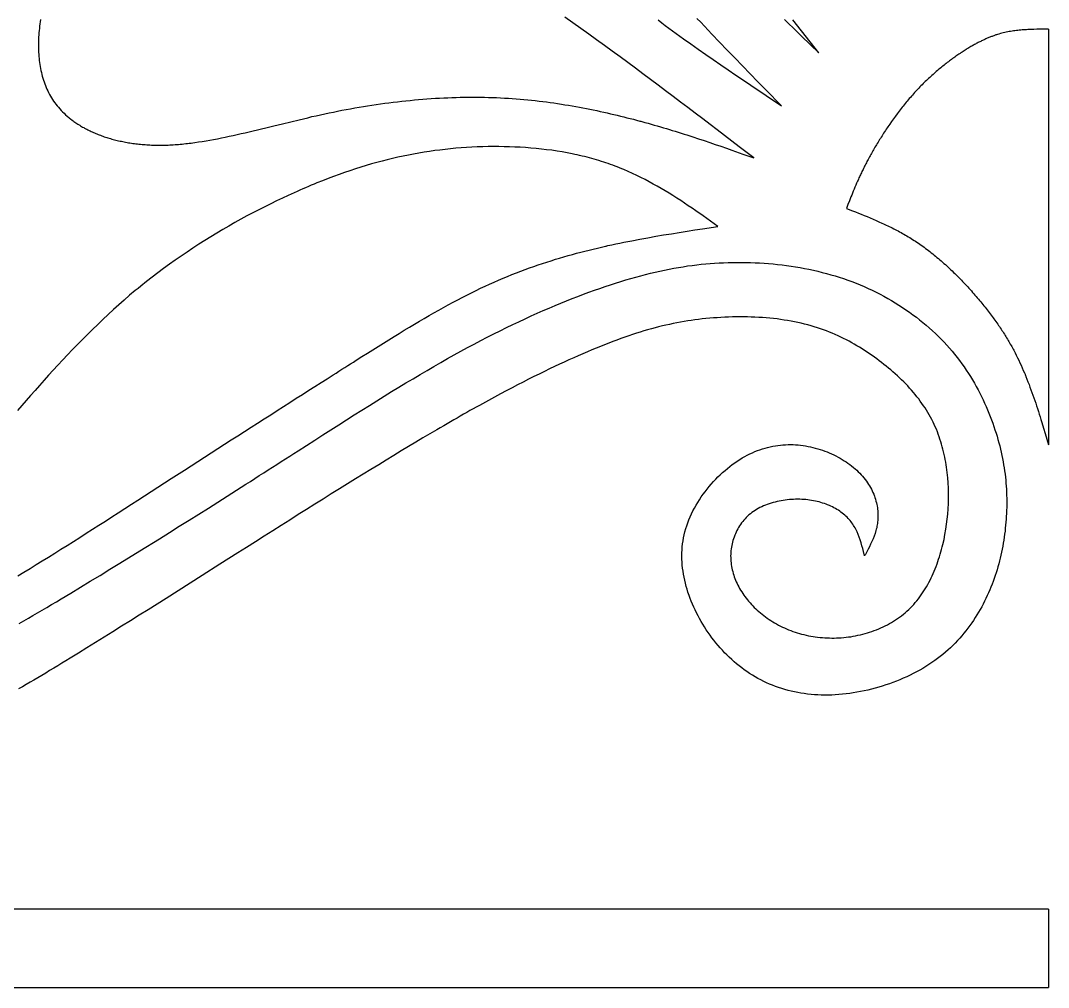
# Model space of a CAD drawing. Extents: x 0 to 279, y 0 to 212.
# Drawn here: x 122.01 to 134.8, y 107.88 to 119.91 of the extents above; entities that cross this region are included whole.
import ezdxf

# ---------------------------------------------------------------- set-up
doc = ezdxf.new("R2010")
doc.units = 0
doc.layers.add('LAYER_1', color=18, linetype='CONTINUOUS')

msp = doc.modelspace()

# ---------------------------------------------------------------- linework, layer by layer
at = {"layer": 'LAYER_1'}
for points in [[(122.263, 119.919), (122.259, 119.892), (122.255, 119.864), (122.251, 119.836), (122.248, 119.809), (122.245, 119.781), (122.242, 119.754), (122.24, 119.727), (122.238, 119.699), (122.237, 119.672), (122.236, 119.645), (122.236, 119.618), (122.236, 119.592), (122.236, 119.565), (122.237, 119.539), (122.238, 119.512), (122.239, 119.486), (122.241, 119.46), (122.244, 119.435), (122.246, 119.409), (122.249, 119.384), (122.253, 119.359), (122.257, 119.334), (122.262, 119.31), (122.266, 119.285), (122.272, 119.261), (122.278, 119.237), (122.284, 119.213), (122.291, 119.19), (122.298, 119.166), (122.306, 119.143), (122.314, 119.12), (122.323, 119.098), (122.332, 119.075), (122.342, 119.053), (122.352, 119.031), (122.363, 119.01), (122.374, 118.988), (122.386, 118.967), (122.399, 118.946), (122.412, 118.926), (122.425, 118.905), (122.439, 118.885), (122.454, 118.866), (122.47, 118.846), (122.485, 118.827), (122.502, 118.808), (122.519, 118.789), (122.537, 118.771), (122.555, 118.753), (122.574, 118.735), (122.594, 118.718), (122.614, 118.701), (122.624, 118.692), (122.635, 118.684), (122.656, 118.667), (122.667, 118.659), (122.678, 118.651), (122.69, 118.643), (122.701, 118.635), (122.713, 118.627), (122.724, 118.619), (122.736, 118.612), (122.749, 118.604), (122.761, 118.597), (122.773, 118.589), (122.786, 118.582), (122.799, 118.575), (122.811, 118.568), (122.825, 118.561), (122.838, 118.554), (122.851, 118.547), (122.865, 118.54), (122.878, 118.534), (122.892, 118.527), (122.906, 118.521), (122.92, 118.514), (122.935, 118.508), (122.949, 118.502), (122.964, 118.496), (122.978, 118.49), (122.993, 118.485), (123.008, 118.479), (123.023, 118.473), (123.039, 118.468), (123.054, 118.462), (123.07, 118.457), (123.086, 118.452), (123.101, 118.447), (123.117, 118.442), (123.134, 118.438), (123.15, 118.433), (123.167, 118.428), (123.183, 118.424), (123.2, 118.42), (123.217, 118.416), (123.234, 118.412), (123.251, 118.408), (123.268, 118.404), (123.286, 118.401), (123.303, 118.397), (123.321, 118.394), (123.339, 118.39), (123.357, 118.387), (123.375, 118.384), (123.393, 118.382), (123.412, 118.379), (123.43, 118.377), (123.449, 118.374), (123.468, 118.372), (123.487, 118.37), (123.506, 118.368), (123.525, 118.366), (123.544, 118.364), (123.564, 118.363), (123.583, 118.362), (123.603, 118.36), (123.623, 118.359), (123.643, 118.358), (123.663, 118.358), (123.683, 118.357), (123.704, 118.357), (123.724, 118.356), (123.745, 118.356), (123.765, 118.356), (123.786, 118.357), (123.807, 118.357), (123.828, 118.358), (123.849, 118.358), (123.871, 118.359), (123.892, 118.36), (123.914, 118.361), (123.936, 118.363), (123.957, 118.364), (123.979, 118.366), (124.001, 118.368), (124.023, 118.37), (124.046, 118.372), (124.068, 118.375), (124.091, 118.377), (124.113, 118.38), (124.136, 118.383), (124.159, 118.386), (124.182, 118.389), (124.228, 118.396), (124.274, 118.403), (124.321, 118.411), (124.368, 118.419), (124.416, 118.428), (124.464, 118.437), (124.512, 118.447), (124.561, 118.457), (124.61, 118.467), (124.66, 118.478), (124.709, 118.489), (124.759, 118.5), (124.809, 118.511), (124.86, 118.523), (124.91, 118.535), (124.961, 118.547), (125.013, 118.56), (125.064, 118.572), (125.115, 118.585), (125.167, 118.597), (125.271, 118.623), (125.376, 118.648), (125.481, 118.673), (125.587, 118.698), (125.64, 118.711), (125.693, 118.723), (125.746, 118.734), (125.799, 118.746), (125.853, 118.757), (125.906, 118.768), (125.959, 118.779), (126.012, 118.79), (126.066, 118.8), (126.119, 118.81), (126.172, 118.819), (126.226, 118.829), (126.279, 118.837), (126.332, 118.846), (126.385, 118.854), (126.438, 118.862), (126.492, 118.87), (126.545, 118.877), (126.598, 118.884), (126.651, 118.891), (126.703, 118.897), (126.756, 118.903), (126.809, 118.909), (126.862, 118.914), (126.914, 118.919), (126.967, 118.924), (127.019, 118.928), (127.071, 118.932), (127.123, 118.936), (127.175, 118.939), (127.227, 118.942), (127.279, 118.945), (127.331, 118.947), (127.382, 118.949), (127.433, 118.95), (127.485, 118.952), (127.536, 118.953), (127.586, 118.953), (127.637, 118.954), (127.687, 118.953), (127.738, 118.953), (127.788, 118.952), (127.838, 118.951), (127.887, 118.95), (127.937, 118.948), (127.986, 118.946), (128.035, 118.943), (128.084, 118.94), (128.132, 118.937), (128.181, 118.933), (128.229, 118.929), (128.277, 118.925), (128.324, 118.921), (128.372, 118.916), (128.419, 118.911), (128.466, 118.905), (128.513, 118.9), (128.559, 118.894), (128.605, 118.888), (128.651, 118.881), (128.697, 118.874), (128.743, 118.867), (128.788, 118.86), (128.833, 118.853), (128.878, 118.845), (128.922, 118.837), (128.967, 118.829), (129.011, 118.821), (129.054, 118.812), (129.098, 118.804), (129.141, 118.795), (129.184, 118.786), (129.227, 118.777), (129.27, 118.767), (129.312, 118.758), (129.354, 118.748), (129.396, 118.739), (129.437, 118.729), (129.478, 118.719), (129.519, 118.709), (129.56, 118.698), (129.6, 118.688), (129.64, 118.678), (129.68, 118.667), (129.72, 118.656), (129.725, 118.655), (129.727, 118.654), (129.728, 118.654), (129.729, 118.654), (129.729, 118.654), (129.734, 118.653), (129.744, 118.65), (129.783, 118.639), (129.822, 118.628), (129.861, 118.618), (129.899, 118.607), (129.937, 118.596), (129.975, 118.585), (130.013, 118.573), (130.05, 118.562), (130.087, 118.551), (130.124, 118.54), (130.161, 118.529), (130.198, 118.517), (130.234, 118.506), (130.27, 118.494), (130.306, 118.483), (130.378, 118.46), (130.449, 118.436), (130.52, 118.413), (130.59, 118.389), (130.659, 118.366), (130.728, 118.342), (130.797, 118.318), (130.865, 118.294), (131.002, 118.246), (131.138, 118.198), (130.957, 118.337), (130.775, 118.476), (130.684, 118.545), (130.593, 118.614), (130.502, 118.684), (130.41, 118.754), (130.318, 118.823), (130.226, 118.893), (130.134, 118.963), (130.041, 119.033), (129.947, 119.102), (129.854, 119.173), (129.759, 119.243), (129.665, 119.313), (129.569, 119.383), (129.474, 119.454), (129.377, 119.524), (129.28, 119.595), (129.182, 119.666), (129.084, 119.736), (128.985, 119.807), (128.885, 119.877), (128.786, 119.947)], [(129.948, 119.914), (129.992, 119.88), (130.037, 119.847), (130.082, 119.814), (130.172, 119.747), (130.263, 119.681), (130.355, 119.616), (130.447, 119.551), (130.54, 119.486), (130.633, 119.421), (130.726, 119.357), (130.82, 119.292), (130.914, 119.228), (131.008, 119.165), (131.103, 119.101), (131.292, 118.974), (131.482, 118.847), (131.288, 119.045), (131.19, 119.144), (131.094, 119.243), (130.997, 119.342), (130.901, 119.441), (130.806, 119.54), (130.711, 119.639), (130.617, 119.737), (130.57, 119.787), (130.523, 119.836), (130.477, 119.885), (130.431, 119.934)], [(131.52, 119.918), (131.573, 119.867), (131.626, 119.815), (131.733, 119.712), (131.841, 119.608), (131.948, 119.504), (131.731, 119.778), (131.622, 119.915)], [(134.805, 119.799), (134.732, 119.798), (134.696, 119.798), (134.659, 119.798), (134.623, 119.797), (134.587, 119.796), (134.569, 119.795), (134.55, 119.794), (134.532, 119.793), (134.514, 119.792), (134.496, 119.791), (134.478, 119.79), (134.46, 119.788), (134.442, 119.786), (134.424, 119.785), (134.406, 119.783), (134.388, 119.78), (134.37, 119.778), (134.352, 119.775), (134.334, 119.772), (134.316, 119.769), (134.298, 119.765), (134.28, 119.762), (134.262, 119.758), (134.243, 119.753), (134.225, 119.749), (134.207, 119.744), (134.188, 119.739), (134.17, 119.733), (134.16, 119.73), (134.151, 119.727), (134.142, 119.724), (134.132, 119.721), (134.123, 119.717), (134.113, 119.714), (134.103, 119.71), (134.094, 119.707), (134.084, 119.703), (134.074, 119.699), (134.064, 119.695), (134.054, 119.691), (134.044, 119.687), (134.034, 119.682), (134.024, 119.678), (134.014, 119.673), (134.004, 119.668), (133.993, 119.664), (133.983, 119.659), (133.972, 119.654), (133.962, 119.648), (133.951, 119.643), (133.94, 119.638), (133.929, 119.632), (133.918, 119.626), (133.907, 119.62), (133.896, 119.614), (133.885, 119.608), (133.874, 119.602), (133.862, 119.595), (133.851, 119.589), (133.839, 119.582), (133.827, 119.575), (133.815, 119.568), (133.803, 119.56), (133.791, 119.553), (133.779, 119.545), (133.767, 119.538), (133.754, 119.53), (133.742, 119.522), (133.729, 119.514), (133.716, 119.505), (133.704, 119.497), (133.691, 119.488), (133.678, 119.48), (133.665, 119.471), (133.652, 119.462), (133.639, 119.452), (133.626, 119.443), (133.612, 119.433), (133.599, 119.424), (133.586, 119.414), (133.572, 119.404), (133.559, 119.394), (133.545, 119.384), (133.532, 119.373), (133.518, 119.363), (133.505, 119.352), (133.491, 119.341), (133.478, 119.33), (133.464, 119.319), (133.45, 119.308), (133.437, 119.296), (133.423, 119.285), (133.409, 119.273), (133.395, 119.261), (133.382, 119.249), (133.368, 119.237), (133.354, 119.225), (133.341, 119.212), (133.327, 119.2), (133.313, 119.187), (133.3, 119.174), (133.286, 119.161), (133.272, 119.148), (133.259, 119.135), (133.245, 119.122), (133.232, 119.108), (133.218, 119.094), (133.205, 119.081), (133.191, 119.067), (133.178, 119.053), (133.164, 119.038), (133.151, 119.024), (133.138, 119.01), (133.125, 118.995), (133.112, 118.98), (133.099, 118.965), (133.086, 118.95), (133.073, 118.935), (133.06, 118.92), (133.047, 118.905), (133.034, 118.89), (133.022, 118.874), (133.009, 118.859), (132.997, 118.843), (132.984, 118.827), (132.972, 118.811), (132.948, 118.78), (132.923, 118.748), (132.9, 118.716), (132.876, 118.683), (132.853, 118.651), (132.83, 118.619), (132.808, 118.586), (132.797, 118.57), (132.786, 118.554), (132.776, 118.538), (132.765, 118.521), (132.754, 118.505), (132.744, 118.489), (132.734, 118.473), (132.723, 118.457), (132.713, 118.441), (132.703, 118.425), (132.694, 118.409), (132.684, 118.393), (132.674, 118.378), (132.665, 118.362), (132.655, 118.346), (132.646, 118.331), (132.637, 118.315), (132.628, 118.3), (132.619, 118.285), (132.611, 118.269), (132.602, 118.254), (132.594, 118.239), (132.585, 118.224), (132.577, 118.21), (132.569, 118.195), (132.562, 118.18), (132.554, 118.166), (132.546, 118.152), (132.539, 118.137), (132.532, 118.123), (132.524, 118.109), (132.517, 118.095), (132.51, 118.082), (132.503, 118.068), (132.497, 118.054), (132.49, 118.041), (132.484, 118.027), (132.477, 118.014), (132.471, 118), (132.465, 117.987), (132.458, 117.974), (132.452, 117.961), (132.447, 117.948), (132.441, 117.935), (132.435, 117.922), (132.429, 117.909), (132.418, 117.884), (132.407, 117.859), (132.397, 117.834), (132.386, 117.809), (132.376, 117.784), (132.366, 117.76), (132.356, 117.736), (132.347, 117.712), (132.337, 117.687), (132.328, 117.664), (132.31, 117.616), (132.291, 117.568), (132.365, 117.54), (132.402, 117.525), (132.439, 117.511), (132.476, 117.496), (132.512, 117.482), (132.549, 117.467), (132.586, 117.451), (132.623, 117.436), (132.659, 117.42), (132.696, 117.404), (132.733, 117.387), (132.751, 117.379), (132.769, 117.371), (132.787, 117.362), (132.806, 117.353), (132.824, 117.344), (132.842, 117.335), (132.86, 117.326), (132.879, 117.317), (132.897, 117.308), (132.915, 117.298), (132.933, 117.289), (132.951, 117.279), (132.97, 117.269), (132.988, 117.259), (133.006, 117.248), (133.024, 117.238), (133.042, 117.227), (133.06, 117.217), (133.078, 117.206), (133.096, 117.195), (133.114, 117.183), (133.132, 117.172), (133.15, 117.16), (133.168, 117.148), (133.186, 117.136), (133.204, 117.124), (133.222, 117.111), (133.24, 117.098), (133.258, 117.086), (133.276, 117.072), (133.294, 117.059), (133.311, 117.045), (133.329, 117.032), (133.347, 117.018), (133.365, 117.004), (133.382, 116.989), (133.4, 116.975), (133.417, 116.96), (133.435, 116.946), (133.452, 116.931), (133.47, 116.916), (133.487, 116.9), (133.504, 116.885), (133.522, 116.87), (133.539, 116.854), (133.556, 116.838), (133.573, 116.823), (133.59, 116.807), (133.606, 116.791), (133.623, 116.774), (133.64, 116.758), (133.656, 116.742), (133.673, 116.726), (133.689, 116.709), (133.705, 116.693), (133.721, 116.676), (133.737, 116.659), (133.753, 116.643), (133.769, 116.626), (133.784, 116.609), (133.8, 116.593), (133.815, 116.576), (133.831, 116.559), (133.846, 116.542), (133.861, 116.525), (133.876, 116.508), (133.89, 116.491), (133.905, 116.475), (133.919, 116.458), (133.934, 116.441), (133.948, 116.424), (133.962, 116.407), (133.975, 116.391), (133.989, 116.374), (134.002, 116.357), (134.016, 116.341), (134.029, 116.324), (134.042, 116.308), (134.055, 116.291), (134.067, 116.275), (134.08, 116.259), (134.092, 116.242), (134.104, 116.226), (134.116, 116.21), (134.127, 116.194), (134.139, 116.178), (134.15, 116.162), (134.162, 116.146), (134.173, 116.13), (134.183, 116.114), (134.194, 116.099), (134.205, 116.083), (134.215, 116.067), (134.226, 116.052), (134.236, 116.036), (134.246, 116.02), (134.256, 116.005), (134.265, 115.989), (134.275, 115.974), (134.284, 115.958), (134.294, 115.943), (134.303, 115.927), (134.312, 115.912), (134.321, 115.896), (134.33, 115.881), (134.339, 115.865), (134.347, 115.85), (134.356, 115.835), (134.364, 115.819), (134.372, 115.804), (134.381, 115.788), (134.389, 115.773), (134.405, 115.742), (134.42, 115.711), (134.435, 115.68), (134.45, 115.649), (134.464, 115.617), (134.478, 115.586), (134.492, 115.554), (134.506, 115.522), (134.513, 115.506), (134.516, 115.498), (134.516, 115.497), (134.516, 115.497), (134.517, 115.497), (134.517, 115.496), (134.518, 115.494), (134.524, 115.478), (134.537, 115.445), (134.55, 115.413), (134.563, 115.38), (134.575, 115.347), (134.587, 115.314), (134.599, 115.281), (134.611, 115.247), (134.623, 115.214), (134.634, 115.18), (134.646, 115.146), (134.657, 115.112), (134.668, 115.078), (134.679, 115.044), (134.69, 115.01), (134.701, 114.975), (134.711, 114.941), (134.722, 114.906), (134.743, 114.837), (134.763, 114.768), (134.805, 114.628)], [(134.805, 119.799), (134.805, 119.798), (134.805, 119.798), (134.805, 119.798), (134.805, 119.798), (134.805, 119.797), (134.805, 119.796), (134.805, 119.796), (134.805, 119.795), (134.805, 119.794), (134.805, 119.793), (134.805, 119.791), (134.805, 119.79), (134.805, 119.789), (134.805, 119.787), (134.805, 119.785), (134.805, 119.784), (134.805, 119.782), (134.805, 119.78), (134.805, 119.778), (134.805, 119.775), (134.805, 119.773), (134.805, 119.771), (134.805, 119.768), (134.805, 119.765), (134.805, 119.763), (134.805, 119.76), (134.805, 119.757), (134.805, 119.754), (134.805, 119.751), (134.805, 119.747), (134.805, 119.744), (134.805, 119.74), (134.805, 119.733), (134.805, 119.725), (134.805, 119.717), (134.805, 119.709), (134.805, 119.7), (134.805, 119.691), (134.805, 119.681), (134.805, 119.671), (134.805, 119.66), (134.805, 119.649), (134.805, 119.638), (134.805, 119.626), (134.805, 119.614), (134.805, 119.602), (134.805, 119.589), (134.805, 119.576), (134.805, 119.563), (134.805, 119.549), (134.805, 119.535), (134.805, 119.521), (134.805, 119.506), (134.805, 119.491), (134.805, 119.475), (134.805, 119.459), (134.805, 119.443), (134.805, 119.427), (134.805, 119.41), (134.805, 119.393), (134.805, 119.375), (134.805, 119.358), (134.805, 119.34), (134.805, 119.321), (134.805, 119.303), (134.805, 119.284), (134.805, 119.265), (134.805, 119.245), (134.805, 119.225), (134.805, 119.205), (134.805, 119.185), (134.805, 119.165), (134.805, 119.144), (134.805, 119.123), (134.805, 119.101), (134.805, 119.08), (134.805, 119.058), (134.805, 119.036), (134.805, 119.013), (134.805, 118.991), (134.805, 118.968), (134.805, 118.945), (134.805, 118.921), (134.805, 118.898), (134.805, 118.874), (134.805, 118.85), (134.805, 118.826), (134.805, 118.802), (134.805, 118.777), (134.805, 118.752), (134.805, 118.727), (134.805, 118.702), (134.805, 118.677), (134.805, 118.651), (134.805, 118.625), (134.805, 118.599), (134.805, 118.573), (134.805, 118.547), (134.805, 118.52), (134.805, 118.494), (134.805, 118.467), (134.805, 118.44), (134.805, 118.413), (134.805, 118.386), (134.805, 118.358), (134.805, 118.331), (134.805, 118.303), (134.805, 118.275), (134.805, 118.247), (134.805, 118.219), (134.805, 118.191), (134.805, 118.163), (134.805, 118.134), (134.805, 118.106), (134.805, 118.077), (134.805, 118.048), (134.805, 117.99), (134.805, 117.932), (134.805, 117.873), (134.805, 117.814), (134.805, 117.755), (134.805, 117.696), (134.805, 117.636), (134.805, 117.576), (134.805, 117.516), (134.805, 117.455), (134.805, 117.335), (134.805, 117.213), (134.805, 117.092), (134.805, 116.971), (134.805, 116.911), (134.805, 116.851), (134.805, 116.791), (134.805, 116.731), (134.805, 116.672), (134.805, 116.612), (134.805, 116.553), (134.805, 116.495), (134.805, 116.437), (134.805, 116.379), (134.805, 116.35), (134.805, 116.321), (134.805, 116.293), (134.805, 116.264), (134.805, 116.236), (134.805, 116.208), (134.805, 116.18), (134.805, 116.152), (134.805, 116.124), (134.805, 116.096), (134.805, 116.068), (134.805, 116.041), (134.805, 116.014), (134.805, 115.987), (134.805, 115.96), (134.805, 115.933), (134.805, 115.906), (134.805, 115.88), (134.805, 115.854), (134.805, 115.827), (134.805, 115.801), (134.805, 115.776), (134.805, 115.75), (134.805, 115.725), (134.805, 115.7), (134.805, 115.675), (134.805, 115.65), (134.805, 115.625), (134.805, 115.601), (134.805, 115.577), (134.805, 115.553), (134.805, 115.529), (134.805, 115.505), (134.805, 115.482), (134.805, 115.459), (134.805, 115.436), (134.805, 115.414), (134.805, 115.391), (134.805, 115.369), (134.805, 115.347), (134.805, 115.326), (134.805, 115.304), (134.805, 115.283), (134.805, 115.262), (134.805, 115.242), (134.805, 115.221), (134.805, 115.201), (134.805, 115.182), (134.805, 115.162), (134.805, 115.143), (134.805, 115.124), (134.805, 115.105), (134.805, 115.087), (134.805, 115.069), (134.805, 115.051), (134.805, 115.034), (134.805, 115.017), (134.805, 115), (134.805, 114.984), (134.805, 114.968), (134.805, 114.952), (134.805, 114.936), (134.805, 114.921), (134.805, 114.906), (134.805, 114.892), (134.805, 114.878), (134.805, 114.864), (134.805, 114.85), (134.805, 114.837), (134.805, 114.825), (134.805, 114.812), (134.805, 114.8), (134.805, 114.789), (134.805, 114.777), (134.805, 114.767), (134.805, 114.756), (134.805, 114.746), (134.805, 114.736), (134.805, 114.727), (134.805, 114.718), (134.805, 114.71), (134.805, 114.701), (134.805, 114.694), (134.805, 114.686), (134.805, 114.683), (134.805, 114.679), (134.805, 114.676), (134.805, 114.673), (134.805, 114.67), (134.805, 114.667), (134.805, 114.664), (134.805, 114.661), (134.805, 114.659), (134.805, 114.656), (134.805, 114.654), (134.805, 114.651), (134.805, 114.649), (134.805, 114.647), (134.805, 114.645), (134.805, 114.643), (134.805, 114.641), (134.805, 114.64), (134.805, 114.638), (134.805, 114.637), (134.805, 114.635), (134.805, 114.634), (134.805, 114.633), (134.805, 114.632), (134.805, 114.631), (134.805, 114.63), (134.805, 114.63), (134.805, 114.629), (134.805, 114.629), (134.805, 114.629), (134.805, 114.628), (134.805, 114.628)], [(121.98, 112.999), (122.055, 113.044), (122.131, 113.09), (122.207, 113.137), (122.283, 113.184), (122.36, 113.231), (122.438, 113.279), (122.515, 113.328), (122.593, 113.377), (122.672, 113.426), (122.75, 113.476), (122.83, 113.527), (122.909, 113.577), (122.989, 113.628), (123.069, 113.68), (123.149, 113.731), (123.23, 113.783), (123.311, 113.836), (123.392, 113.888), (123.474, 113.941), (123.556, 113.994), (123.638, 114.047), (123.72, 114.1), (123.886, 114.207), (124.052, 114.314), (124.219, 114.421), (124.385, 114.528), (124.552, 114.635), (124.634, 114.688), (124.717, 114.741), (124.8, 114.794), (124.882, 114.847), (124.963, 114.899), (125.045, 114.951), (125.126, 115.003), (125.206, 115.055), (125.286, 115.106), (125.365, 115.156), (125.444, 115.207), (125.522, 115.256), (125.6, 115.306), (125.677, 115.355), (125.753, 115.403), (125.828, 115.451), (125.902, 115.498), (125.939, 115.521), (125.975, 115.545), (126.012, 115.568), (126.048, 115.59), (126.084, 115.613), (126.119, 115.636), (126.155, 115.658), (126.19, 115.68), (126.26, 115.725), (126.329, 115.768), (126.397, 115.811), (126.464, 115.853), (126.53, 115.894), (126.596, 115.935), (126.661, 115.975), (126.725, 116.014), (126.789, 116.053), (126.852, 116.091), (126.914, 116.128), (126.976, 116.165), (127.037, 116.201), (127.098, 116.236), (127.158, 116.271), (127.218, 116.304), (127.277, 116.338), (127.336, 116.37), (127.395, 116.402), (127.453, 116.433), (127.51, 116.463), (127.568, 116.492), (127.625, 116.521), (127.681, 116.549), (127.738, 116.576), (127.794, 116.603), (127.851, 116.628), (127.906, 116.653), (127.962, 116.678), (128.018, 116.701), (128.073, 116.724), (128.128, 116.747), (128.183, 116.768), (128.238, 116.789), (128.293, 116.809), (128.347, 116.829), (128.401, 116.848), (128.455, 116.867), (128.509, 116.885), (128.562, 116.902), (128.616, 116.919), (128.669, 116.936), (128.722, 116.952), (128.775, 116.967), (128.828, 116.982), (128.88, 116.997), (128.932, 117.011), (128.984, 117.025), (129.036, 117.038), (129.088, 117.051), (129.139, 117.064), (129.191, 117.076), (129.242, 117.088), (129.293, 117.099), (129.296, 117.1), (129.297, 117.101), (129.298, 117.101), (129.299, 117.101), (129.302, 117.101), (129.308, 117.103), (129.321, 117.106), (129.371, 117.117), (129.422, 117.128), (129.472, 117.138), (129.522, 117.149), (129.572, 117.159), (129.622, 117.168), (129.721, 117.187), (129.82, 117.205), (129.918, 117.223), (130.016, 117.239), (130.113, 117.255), (130.21, 117.271), (130.307, 117.286), (130.403, 117.301), (130.5, 117.315), (130.692, 117.344), (130.601, 117.41), (130.508, 117.475), (130.416, 117.54), (130.369, 117.572), (130.322, 117.603), (130.275, 117.635), (130.228, 117.666), (130.18, 117.697), (130.132, 117.728), (130.084, 117.758), (130.035, 117.787), (129.986, 117.817), (129.937, 117.845), (129.887, 117.873), (129.836, 117.901), (129.785, 117.928), (129.734, 117.954), (129.682, 117.98), (129.629, 118.005), (129.576, 118.029), (129.522, 118.052), (129.495, 118.063), (129.467, 118.074), (129.439, 118.085), (129.412, 118.096), (129.384, 118.106), (129.355, 118.117), (129.327, 118.127), (129.298, 118.137), (129.27, 118.146), (129.241, 118.155), (129.211, 118.164), (129.182, 118.173), (129.153, 118.182), (129.123, 118.19), (129.093, 118.198), (129.063, 118.206), (129.032, 118.214), (129.002, 118.221), (128.971, 118.228), (128.94, 118.235), (128.909, 118.242), (128.878, 118.248), (128.816, 118.26), (128.752, 118.272), (128.689, 118.282), (128.625, 118.292), (128.56, 118.3), (128.495, 118.308), (128.429, 118.315), (128.364, 118.321), (128.298, 118.326), (128.231, 118.33), (128.165, 118.333), (128.098, 118.336), (128.032, 118.337), (127.965, 118.338), (127.898, 118.338), (127.831, 118.338), (127.764, 118.336), (127.697, 118.334), (127.63, 118.331), (127.563, 118.327), (127.497, 118.322), (127.43, 118.317), (127.364, 118.311), (127.298, 118.304), (127.232, 118.296), (127.167, 118.288), (127.101, 118.278), (127.036, 118.268), (126.97, 118.257), (126.905, 118.246), (126.84, 118.233), (126.774, 118.22), (126.709, 118.206), (126.643, 118.191), (126.577, 118.175), (126.512, 118.158), (126.446, 118.14), (126.38, 118.122), (126.313, 118.102), (126.247, 118.082), (126.18, 118.061), (126.112, 118.039), (126.045, 118.016), (125.977, 117.992), (125.909, 117.967), (125.84, 117.941), (125.771, 117.914), (125.701, 117.886), (125.666, 117.872), (125.631, 117.857), (125.596, 117.842), (125.561, 117.827), (125.525, 117.812), (125.489, 117.797), (125.454, 117.781), (125.418, 117.765), (125.345, 117.732), (125.273, 117.698), (125.2, 117.663), (125.126, 117.628), (125.053, 117.591), (124.979, 117.553), (124.904, 117.514), (124.83, 117.475), (124.755, 117.434), (124.681, 117.393), (124.606, 117.35), (124.531, 117.307), (124.457, 117.262), (124.382, 117.217), (124.308, 117.171), (124.233, 117.124), (124.159, 117.076), (124.085, 117.027), (124.012, 116.977), (123.939, 116.926), (123.866, 116.874), (123.794, 116.822), (123.722, 116.768), (123.65, 116.714), (123.58, 116.659), (123.51, 116.603), (123.475, 116.574), (123.44, 116.546), (123.371, 116.488), (123.303, 116.429), (123.236, 116.37), (123.169, 116.31), (123.103, 116.249), (123.037, 116.188), (122.973, 116.126), (122.909, 116.064), (122.845, 116.002), (122.783, 115.939), (122.721, 115.876), (122.659, 115.812), (122.599, 115.749), (122.539, 115.685), (122.479, 115.621), (122.421, 115.558), (122.363, 115.494), (122.306, 115.431), (122.249, 115.367), (122.193, 115.304), (122.138, 115.242), (122.083, 115.179), (122.03, 115.117), (121.976, 115.056)], [(121.998, 112.404), (122.054, 112.437), (122.111, 112.47), (122.168, 112.503), (122.225, 112.537), (122.283, 112.572), (122.342, 112.606), (122.4, 112.641), (122.46, 112.676), (122.519, 112.712), (122.639, 112.783), (122.759, 112.856), (122.881, 112.93), (123.003, 113.004), (123.126, 113.079), (123.249, 113.155), (123.496, 113.307), (123.743, 113.46), (123.866, 113.537), (123.988, 113.614), (124.11, 113.69), (124.231, 113.766), (124.351, 113.841), (124.469, 113.916), (124.586, 113.991), (124.644, 114.028), (124.702, 114.064), (124.759, 114.101), (124.816, 114.137), (124.873, 114.173), (124.929, 114.209), (124.984, 114.245), (125.04, 114.28), (125.095, 114.315), (125.149, 114.35), (125.203, 114.385), (125.257, 114.419), (125.31, 114.453), (125.363, 114.487), (125.416, 114.521), (125.468, 114.555), (125.572, 114.621), (125.674, 114.687), (125.775, 114.751), (125.875, 114.815), (125.973, 114.878), (126.07, 114.939), (126.166, 115), (126.261, 115.06), (126.355, 115.119), (126.448, 115.177), (126.54, 115.234), (126.63, 115.29), (126.72, 115.344), (126.809, 115.398), (126.898, 115.451), (126.985, 115.503), (127.072, 115.554), (127.157, 115.604), (127.243, 115.653), (127.327, 115.701), (127.411, 115.748), (127.494, 115.794), (127.577, 115.838), (127.659, 115.882), (127.741, 115.925), (127.821, 115.967), (127.901, 116.007), (127.981, 116.047), (128.06, 116.086), (128.138, 116.124), (128.215, 116.16), (128.292, 116.196), (128.368, 116.231), (128.443, 116.265), (128.518, 116.298), (128.591, 116.33), (128.665, 116.361), (128.737, 116.391), (128.809, 116.42), (128.879, 116.448), (128.95, 116.475), (129.019, 116.502), (129.087, 116.527), (129.155, 116.552), (129.222, 116.575), (129.288, 116.598), (129.354, 116.62), (129.418, 116.641), (129.482, 116.661), (129.545, 116.68), (129.608, 116.698), (129.669, 116.716), (129.731, 116.732), (129.791, 116.748), (129.851, 116.763), (129.91, 116.777), (129.969, 116.79), (130.028, 116.803), (130.086, 116.814), (130.143, 116.825), (130.201, 116.835), (130.258, 116.844), (130.314, 116.853), (130.371, 116.861), (130.427, 116.868), (130.483, 116.874), (130.539, 116.879), (130.595, 116.884), (130.65, 116.888), (130.706, 116.892), (130.762, 116.894), (130.817, 116.896), (130.873, 116.897), (130.929, 116.898), (130.985, 116.898), (131.041, 116.897), (131.097, 116.896), (131.153, 116.894), (131.209, 116.891), (131.266, 116.887), (131.322, 116.883), (131.378, 116.878), (131.434, 116.872), (131.49, 116.866), (131.546, 116.859), (131.602, 116.851), (131.658, 116.842), (131.713, 116.833), (131.769, 116.823), (131.824, 116.812), (131.879, 116.8), (131.933, 116.788), (131.988, 116.774), (132.042, 116.76), (132.096, 116.745), (132.149, 116.73), (132.202, 116.713), (132.255, 116.696), (132.308, 116.678), (132.359, 116.659), (132.411, 116.639), (132.462, 116.618), (132.512, 116.596), (132.562, 116.574), (132.612, 116.551), (132.661, 116.527), (132.709, 116.502), (132.757, 116.477), (132.805, 116.45), (132.851, 116.423), (132.898, 116.396), (132.943, 116.367), (132.988, 116.338), (133.032, 116.308), (133.076, 116.278), (133.118, 116.247), (133.161, 116.215), (133.202, 116.183), (133.243, 116.15), (133.283, 116.117), (133.322, 116.083), (133.36, 116.048), (133.398, 116.013), (133.434, 115.978), (133.47, 115.942), (133.505, 115.905), (133.54, 115.868), (133.573, 115.83), (133.605, 115.792), (133.637, 115.754), (133.668, 115.715), (133.697, 115.676), (133.726, 115.637), (133.754, 115.597), (133.782, 115.557), (133.808, 115.517), (133.834, 115.476), (133.859, 115.435), (133.883, 115.394), (133.906, 115.353), (133.928, 115.312), (133.95, 115.271), (133.971, 115.229), (133.991, 115.188), (134.01, 115.146), (134.029, 115.105), (134.047, 115.063), (134.064, 115.022), (134.08, 114.98), (134.096, 114.939), (134.111, 114.898), (134.125, 114.857), (134.139, 114.816), (134.152, 114.775), (134.165, 114.735), (134.176, 114.694), (134.187, 114.654), (134.198, 114.614), (134.207, 114.575), (134.217, 114.535), (134.225, 114.496), (134.233, 114.457), (134.241, 114.418), (134.247, 114.38), (134.253, 114.341), (134.259, 114.303), (134.264, 114.264), (134.269, 114.226), (134.273, 114.188), (134.276, 114.15), (134.279, 114.112), (134.281, 114.075), (134.283, 114.037), (134.284, 114), (134.285, 113.962), (134.286, 113.925), (134.286, 113.887), (134.285, 113.85), (134.284, 113.813), (134.282, 113.775), (134.28, 113.738), (134.278, 113.701), (134.275, 113.664), (134.272, 113.627), (134.268, 113.589), (134.264, 113.552), (134.259, 113.515), (134.254, 113.478), (134.249, 113.441), (134.243, 113.404), (134.236, 113.367), (134.229, 113.33), (134.222, 113.293), (134.213, 113.256), (134.205, 113.219), (134.196, 113.183), (134.186, 113.146), (134.176, 113.11), (134.165, 113.073), (134.154, 113.037), (134.142, 113.001), (134.13, 112.965), (134.117, 112.929), (134.103, 112.893), (134.089, 112.858), (134.075, 112.822), (134.059, 112.787), (134.044, 112.752), (134.027, 112.717), (134.01, 112.682), (133.992, 112.647), (133.974, 112.613), (133.955, 112.579), (133.935, 112.545), (133.915, 112.511), (133.894, 112.478), (133.872, 112.444), (133.85, 112.412), (133.826, 112.379), (133.803, 112.347), (133.778, 112.315), (133.753, 112.284), (133.727, 112.253), (133.7, 112.222), (133.672, 112.192), (133.644, 112.162), (133.615, 112.133), (133.585, 112.104), (133.555, 112.076), (133.523, 112.048), (133.491, 112.021), (133.458, 111.995), (133.424, 111.968), (133.389, 111.943), (133.354, 111.918), (133.317, 111.894), (133.28, 111.87), (133.242, 111.847), (133.203, 111.825), (133.163, 111.803), (133.123, 111.782), (133.082, 111.762), (133.041, 111.742), (132.998, 111.723), (132.956, 111.705), (132.913, 111.688), (132.869, 111.671), (132.826, 111.655), (132.782, 111.64), (132.737, 111.626), (132.692, 111.612), (132.648, 111.6), (132.602, 111.588), (132.557, 111.577), (132.512, 111.566), (132.467, 111.557), (132.421, 111.549), (132.376, 111.541), (132.331, 111.534), (132.286, 111.528), (132.241, 111.524), (132.196, 111.52), (132.152, 111.517), (132.108, 111.515), (132.064, 111.514), (132.021, 111.513), (131.977, 111.514), (131.935, 111.516), (131.892, 111.519), (131.85, 111.522), (131.808, 111.527), (131.766, 111.532), (131.725, 111.539), (131.684, 111.546), (131.644, 111.554), (131.604, 111.563), (131.564, 111.573), (131.525, 111.584), (131.486, 111.596), (131.447, 111.608), (131.409, 111.622), (131.371, 111.637), (131.334, 111.652), (131.297, 111.668), (131.261, 111.685), (131.225, 111.703), (131.19, 111.722), (131.155, 111.742), (131.12, 111.763), (131.086, 111.784), (131.053, 111.807), (131.02, 111.83), (130.987, 111.854), (130.955, 111.879), (130.924, 111.904), (130.893, 111.93), (130.863, 111.957), (130.833, 111.985), (130.804, 112.013), (130.775, 112.042), (130.747, 112.072), (130.72, 112.102), (130.693, 112.133), (130.667, 112.164), (130.642, 112.196), (130.617, 112.228), (130.593, 112.261), (130.569, 112.294), (130.547, 112.328), (130.525, 112.362), (130.503, 112.396), (130.483, 112.431), (130.463, 112.466), (130.444, 112.501), (130.425, 112.537), (130.408, 112.573), (130.391, 112.609), (130.375, 112.645), (130.36, 112.682), (130.345, 112.718), (130.332, 112.755), (130.319, 112.793), (130.307, 112.83), (130.296, 112.867), (130.286, 112.905), (130.278, 112.942), (130.27, 112.98), (130.263, 113.018), (130.257, 113.056), (130.252, 113.093), (130.248, 113.131), (130.245, 113.169), (130.243, 113.207), (130.243, 113.245), (130.243, 113.283), (130.245, 113.321), (130.248, 113.359), (130.252, 113.397), (130.257, 113.435), (130.264, 113.472), (130.272, 113.51), (130.281, 113.547), (130.291, 113.585), (130.303, 113.622), (130.316, 113.659), (130.33, 113.696), (130.346, 113.732), (130.362, 113.769), (130.38, 113.805), (130.399, 113.84), (130.419, 113.876), (130.44, 113.911), (130.461, 113.945), (130.484, 113.979), (130.508, 114.012), (130.532, 114.045), (130.557, 114.078), (130.583, 114.109), (130.609, 114.14), (130.636, 114.17), (130.664, 114.2), (130.692, 114.229), (130.721, 114.256), (130.75, 114.283), (130.78, 114.31), (130.81, 114.335), (130.84, 114.359), (130.87, 114.382), (130.901, 114.405), (130.932, 114.426), (130.963, 114.446), (130.994, 114.465), (131.026, 114.483), (131.057, 114.499), (131.088, 114.515), (131.12, 114.53), (131.152, 114.543), (131.183, 114.556), (131.215, 114.567), (131.247, 114.578), (131.279, 114.587), (131.31, 114.596), (131.342, 114.604), (131.374, 114.61), (131.406, 114.616), (131.437, 114.621), (131.469, 114.624), (131.501, 114.627), (131.532, 114.629), (131.564, 114.631), (131.595, 114.631), (131.627, 114.63), (131.658, 114.629), (131.689, 114.627), (131.72, 114.623), (131.751, 114.62), (131.782, 114.615), (131.813, 114.609), (131.843, 114.603), (131.873, 114.596), (131.903, 114.588), (131.933, 114.58), (131.963, 114.571), (131.992, 114.561), (132.021, 114.55), (132.049, 114.539), (132.077, 114.528), (132.105, 114.515), (132.132, 114.503), (132.159, 114.489), (132.186, 114.475), (132.212, 114.461), (132.237, 114.446), (132.262, 114.43), (132.286, 114.415), (132.31, 114.398), (132.333, 114.382), (132.355, 114.365), (132.377, 114.347), (132.398, 114.329), (132.419, 114.311), (132.438, 114.293), (132.457, 114.274), (132.475, 114.255), (132.492, 114.236), (132.509, 114.216), (132.524, 114.197), (132.539, 114.177), (132.553, 114.157), (132.566, 114.136), (132.579, 114.116), (132.59, 114.095), (132.601, 114.075), (132.612, 114.054), (132.621, 114.033), (132.63, 114.012), (132.638, 113.991), (132.645, 113.971), (132.652, 113.95), (132.658, 113.929), (132.663, 113.908), (132.668, 113.887), (132.672, 113.867), (132.676, 113.846), (132.678, 113.826), (132.681, 113.805), (132.682, 113.785), (132.683, 113.765), (132.683, 113.746), (132.683, 113.726), (132.682, 113.707), (132.681, 113.688), (132.679, 113.669), (132.677, 113.65), (132.674, 113.632), (132.671, 113.614), (132.667, 113.596), (132.662, 113.578), (132.658, 113.56), (132.647, 113.526), (132.635, 113.492), (132.622, 113.458), (132.608, 113.425), (132.592, 113.393), (132.577, 113.36), (132.56, 113.328), (132.526, 113.265), (132.517, 113.249), (132.517, 113.249), (132.517, 113.248), (132.517, 113.248), (132.516, 113.25), (132.516, 113.252), (132.515, 113.256), (132.512, 113.265), (132.503, 113.301), (132.494, 113.337), (132.484, 113.373), (132.474, 113.409), (132.463, 113.444), (132.45, 113.478), (132.437, 113.512), (132.423, 113.546), (132.415, 113.562), (132.407, 113.578), (132.398, 113.594), (132.389, 113.61), (132.379, 113.626), (132.369, 113.641), (132.359, 113.656), (132.348, 113.671), (132.336, 113.685), (132.324, 113.7), (132.311, 113.713), (132.298, 113.727), (132.284, 113.74), (132.27, 113.753), (132.255, 113.766), (132.239, 113.779), (132.223, 113.791), (132.207, 113.802), (132.19, 113.813), (132.172, 113.824), (132.154, 113.835), (132.136, 113.845), (132.117, 113.855), (132.097, 113.864), (132.078, 113.873), (132.057, 113.881), (132.037, 113.889), (132.016, 113.897), (131.994, 113.904), (131.972, 113.911), (131.95, 113.917), (131.927, 113.923), (131.904, 113.928), (131.881, 113.932), (131.857, 113.936), (131.833, 113.94), (131.809, 113.943), (131.784, 113.946), (131.76, 113.948), (131.734, 113.949), (131.709, 113.95), (131.684, 113.95), (131.658, 113.95), (131.632, 113.949), (131.607, 113.948), (131.581, 113.946), (131.555, 113.943), (131.529, 113.94), (131.504, 113.937), (131.478, 113.932), (131.453, 113.928), (131.428, 113.922), (131.403, 113.916), (131.378, 113.91), (131.353, 113.903), (131.329, 113.895), (131.306, 113.887), (131.282, 113.878), (131.259, 113.868), (131.237, 113.858), (131.215, 113.847), (131.194, 113.836), (131.173, 113.824), (131.153, 113.812), (131.133, 113.798), (131.114, 113.785), (131.096, 113.77), (131.078, 113.755), (131.061, 113.74), (131.045, 113.724), (131.029, 113.708), (131.014, 113.691), (131, 113.674), (130.986, 113.656), (130.973, 113.638), (130.961, 113.619), (130.949, 113.6), (130.938, 113.581), (130.928, 113.562), (130.918, 113.542), (130.909, 113.522), (130.9, 113.502), (130.892, 113.481), (130.885, 113.46), (130.879, 113.439), (130.873, 113.418), (130.868, 113.397), (130.863, 113.376), (130.859, 113.354), (130.856, 113.333), (130.854, 113.311), (130.852, 113.289), (130.851, 113.268), (130.85, 113.246), (130.851, 113.224), (130.851, 113.202), (130.853, 113.181), (130.855, 113.159), (130.858, 113.137), (130.861, 113.116), (130.865, 113.094), (130.87, 113.072), (130.875, 113.051), (130.881, 113.029), (130.888, 113.008), (130.895, 112.986), (130.903, 112.965), (130.911, 112.944), (130.92, 112.923), (130.93, 112.902), (130.94, 112.881), (130.951, 112.86), (130.962, 112.84), (130.974, 112.819), (130.987, 112.799), (131, 112.779), (131.013, 112.759), (131.028, 112.739), (131.043, 112.72), (131.058, 112.7), (131.074, 112.681), (131.091, 112.662), (131.108, 112.643), (131.125, 112.625), (131.143, 112.606), (131.162, 112.588), (131.181, 112.571), (131.201, 112.553), (131.221, 112.536), (131.241, 112.519), (131.262, 112.503), (131.284, 112.487), (131.305, 112.471), (131.328, 112.456), (131.35, 112.441), (131.373, 112.427), (131.397, 112.413), (131.421, 112.399), (131.445, 112.386), (131.47, 112.373), (131.495, 112.361), (131.52, 112.349), (131.545, 112.338), (131.571, 112.327), (131.598, 112.316), (131.624, 112.307), (131.651, 112.297), (131.678, 112.289), (131.706, 112.281), (131.733, 112.273), (131.761, 112.266), (131.789, 112.259), (131.818, 112.253), (131.846, 112.248), (131.875, 112.243), (131.903, 112.239), (131.932, 112.235), (131.962, 112.232), (131.991, 112.229), (132.02, 112.227), (132.05, 112.226), (132.079, 112.225), (132.109, 112.224), (132.138, 112.224), (132.168, 112.225), (132.198, 112.226), (132.227, 112.228), (132.257, 112.231), (132.287, 112.234), (132.316, 112.237), (132.346, 112.241), (132.376, 112.246), (132.405, 112.252), (132.434, 112.258), (132.464, 112.264), (132.493, 112.271), (132.522, 112.279), (132.551, 112.287), (132.579, 112.296), (132.608, 112.306), (132.636, 112.316), (132.664, 112.326), (132.692, 112.338), (132.719, 112.35), (132.746, 112.362), (132.773, 112.375), (132.8, 112.389), (132.826, 112.403), (132.852, 112.418), (132.877, 112.433), (132.903, 112.449), (132.927, 112.466), (132.952, 112.483), (132.975, 112.501), (132.999, 112.519), (133.022, 112.538), (133.044, 112.558), (133.066, 112.578), (133.087, 112.599), (133.108, 112.62), (133.128, 112.642), (133.148, 112.665), (133.167, 112.688), (133.186, 112.711), (133.204, 112.736), (133.221, 112.76), (133.239, 112.785), (133.255, 112.811), (133.271, 112.837), (133.287, 112.863), (133.302, 112.89), (133.317, 112.917), (133.331, 112.944), (133.345, 112.972), (133.358, 113), (133.371, 113.029), (133.383, 113.058), (133.395, 113.087), (133.407, 113.116), (133.418, 113.146), (133.428, 113.176), (133.438, 113.206), (133.448, 113.236), (133.457, 113.266), (133.466, 113.297), (133.475, 113.327), (133.483, 113.358), (133.491, 113.389), (133.505, 113.451), (133.517, 113.514), (133.528, 113.577), (133.538, 113.64), (133.545, 113.703), (133.552, 113.767), (133.556, 113.831), (133.559, 113.896), (133.561, 113.96), (133.56, 114.025), (133.559, 114.089), (133.555, 114.154), (133.551, 114.219), (133.547, 114.251), (133.544, 114.283), (133.54, 114.316), (133.536, 114.348), (133.531, 114.38), (133.526, 114.412), (133.52, 114.444), (133.514, 114.476), (133.507, 114.508), (133.5, 114.54), (133.492, 114.572), (133.484, 114.603), (133.475, 114.635), (133.465, 114.666), (133.455, 114.697), (133.445, 114.729), (133.434, 114.759), (133.422, 114.79), (133.41, 114.821), (133.397, 114.851), (133.383, 114.881), (133.369, 114.911), (133.354, 114.941), (133.338, 114.971), (133.322, 115), (133.305, 115.029), (133.288, 115.058), (133.269, 115.087), (133.25, 115.115), (133.231, 115.144), (133.21, 115.172), (133.19, 115.199), (133.168, 115.227), (133.146, 115.254), (133.124, 115.281), (133.1, 115.307), (133.077, 115.334), (133.053, 115.36), (133.028, 115.386), (133.003, 115.411), (132.977, 115.437), (132.951, 115.462), (132.925, 115.486), (132.898, 115.511), (132.87, 115.535), (132.843, 115.559), (132.815, 115.583), (132.786, 115.606), (132.757, 115.629), (132.728, 115.652), (132.699, 115.674), (132.669, 115.696), (132.639, 115.718), (132.609, 115.739), (132.579, 115.76), (132.548, 115.781), (132.517, 115.802), (132.485, 115.822), (132.454, 115.842), (132.422, 115.861), (132.389, 115.88), (132.356, 115.898), (132.323, 115.917), (132.29, 115.934), (132.256, 115.952), (132.221, 115.968), (132.186, 115.985), (132.151, 116.001), (132.115, 116.016), (132.079, 116.031), (132.042, 116.045), (132.005, 116.059), (131.967, 116.073), (131.929, 116.085), (131.89, 116.098), (131.851, 116.109), (131.811, 116.12), (131.77, 116.131), (131.729, 116.141), (131.688, 116.15), (131.645, 116.159), (131.603, 116.167), (131.559, 116.175), (131.516, 116.181), (131.471, 116.188), (131.427, 116.194), (131.382, 116.199), (131.336, 116.203), (131.291, 116.207), (131.245, 116.211), (131.199, 116.214), (131.152, 116.216), (131.105, 116.218), (131.059, 116.219), (131.012, 116.22), (130.965, 116.22), (130.918, 116.22), (130.871, 116.219), (130.823, 116.217), (130.776, 116.215), (130.729, 116.213), (130.683, 116.21), (130.636, 116.207), (130.589, 116.203), (130.543, 116.198), (130.497, 116.194), (130.451, 116.188), (130.405, 116.182), (130.36, 116.176), (130.315, 116.169), (130.27, 116.162), (130.225, 116.154), (130.18, 116.146), (130.135, 116.137), (130.09, 116.127), (130.045, 116.117), (130, 116.107), (129.954, 116.095), (129.909, 116.084), (129.863, 116.071), (129.817, 116.058), (129.771, 116.045), (129.724, 116.031), (129.677, 116.016), (129.63, 116), (129.582, 115.984), (129.533, 115.968), (129.484, 115.95), (129.434, 115.932), (129.384, 115.913), (129.333, 115.894), (129.282, 115.874), (129.229, 115.853), (129.176, 115.831), (129.122, 115.809), (129.067, 115.786), (129.011, 115.762), (128.954, 115.737), (128.897, 115.712), (128.838, 115.685), (128.779, 115.658), (128.719, 115.63), (128.657, 115.601), (128.595, 115.572), (128.532, 115.541), (128.467, 115.509), (128.402, 115.477), (128.335, 115.443), (128.267, 115.409), (128.199, 115.374), (128.129, 115.337), (128.058, 115.3), (127.985, 115.261), (127.912, 115.222), (127.837, 115.181), (127.761, 115.139), (127.723, 115.118), (127.684, 115.097), (127.645, 115.075), (127.606, 115.053), (127.566, 115.03), (127.526, 115.008), (127.485, 114.985), (127.445, 114.961), (127.404, 114.938), (127.362, 114.914), (127.321, 114.89), (127.279, 114.866), (127.236, 114.841), (127.194, 114.816), (127.107, 114.765), (127.02, 114.713), (126.931, 114.661), (126.841, 114.607), (126.75, 114.552), (126.658, 114.496), (126.564, 114.439), (126.47, 114.381), (126.374, 114.323), (126.277, 114.263), (126.18, 114.203), (126.081, 114.142), (125.981, 114.08), (125.88, 114.017), (125.779, 113.953), (125.676, 113.889), (125.573, 113.824), (125.469, 113.759), (125.363, 113.692), (125.257, 113.625), (125.151, 113.558), (125.043, 113.49), (124.935, 113.421), (124.826, 113.352), (124.716, 113.283), (124.606, 113.213), (124.495, 113.142), (124.272, 113.001), (123.825, 112.718), (123.713, 112.647), (123.602, 112.577), (123.491, 112.508), (123.381, 112.438), (123.271, 112.37), (123.162, 112.301), (123.053, 112.234), (122.946, 112.167), (122.839, 112.102), (122.734, 112.037), (122.63, 111.973), (122.578, 111.942), (122.527, 111.911), (122.476, 111.88), (122.426, 111.849), (122.375, 111.819), (122.326, 111.789), (122.276, 111.759), (122.227, 111.73), (122.179, 111.701), (122.131, 111.673), (122.083, 111.645), (122.036, 111.617), (121.989, 111.59)], [(134.805, 108.85), (134.803, 108.85), (134.799, 108.85), (134.791, 108.85), (134.781, 108.85), (134.767, 108.85), (134.751, 108.85), (134.731, 108.85), (134.709, 108.85), (134.684, 108.85), (134.656, 108.85), (134.625, 108.85), (134.591, 108.85), (134.554, 108.85), (134.514, 108.85), (134.472, 108.85), (134.426, 108.85), (134.378, 108.85), (134.327, 108.85), (134.273, 108.85), (134.217, 108.85), (134.157, 108.85), (134.095, 108.85), (134.03, 108.85), (133.962, 108.85), (133.892, 108.85), (133.819, 108.85), (133.743, 108.85), (133.665, 108.85), (133.583, 108.85), (133.499, 108.85), (133.413, 108.85), (133.324, 108.85), (133.137, 108.85), (132.94, 108.85), (132.733, 108.85), (132.516, 108.85), (132.288, 108.85), (132.05, 108.85), (131.802, 108.85), (131.545, 108.85), (131.277, 108.85), (131, 108.85), (130.713, 108.85), (130.417, 108.85), (130.111, 108.85), (129.796, 108.85), (129.472, 108.85), (129.138, 108.85), (128.795, 108.85), (128.444, 108.85), (128.083, 108.85), (127.714, 108.85), (127.336, 108.85), (126.95, 108.85), (126.555, 108.85), (126.152, 108.85), (125.74, 108.85), (125.32, 108.85), (124.892, 108.85), (124.456, 108.85), (124.013, 108.85), (123.561, 108.85), (123.101, 108.85), (122.634, 108.85), (122.16, 108.85), (121.678, 108.85)], [(134.805, 108.85), (134.805, 108.85), (134.805, 108.85), (134.805, 108.85), (134.805, 108.85), (134.805, 108.85), (134.805, 108.85), (134.805, 108.85), (134.805, 108.849), (134.805, 108.849), (134.805, 108.849), (134.805, 108.849), (134.805, 108.849), (134.805, 108.848), (134.805, 108.848), (134.805, 108.848), (134.805, 108.847), (134.805, 108.847), (134.805, 108.847), (134.805, 108.846), (134.805, 108.846), (134.805, 108.845), (134.805, 108.845), (134.805, 108.844), (134.805, 108.844), (134.805, 108.843), (134.805, 108.843), (134.805, 108.842), (134.805, 108.842), (134.805, 108.841), (134.805, 108.84), (134.805, 108.84), (134.805, 108.839), (134.805, 108.838), (134.805, 108.836), (134.805, 108.835), (134.805, 108.833), (134.805, 108.832), (134.805, 108.83), (134.805, 108.828), (134.805, 108.826), (134.805, 108.824), (134.805, 108.822), (134.805, 108.82), (134.805, 108.818), (134.805, 108.815), (134.805, 108.813), (134.805, 108.811), (134.805, 108.808), (134.805, 108.806), (134.805, 108.803), (134.805, 108.8), (134.805, 108.798), (134.805, 108.795), (134.805, 108.792), (134.805, 108.789), (134.805, 108.786), (134.805, 108.783), (134.805, 108.78), (134.805, 108.777), (134.805, 108.774), (134.805, 108.77), (134.805, 108.767), (134.805, 108.764), (134.805, 108.76), (134.805, 108.757), (134.805, 108.753), (134.805, 108.75), (134.805, 108.746), (134.805, 108.742), (134.805, 108.738), (134.805, 108.735), (134.805, 108.731), (134.805, 108.727), (134.805, 108.723), (134.805, 108.719), (134.805, 108.715), (134.805, 108.711), (134.805, 108.706), (134.805, 108.702), (134.805, 108.698), (134.805, 108.694), (134.805, 108.689), (134.805, 108.685), (134.805, 108.681), (134.805, 108.676), (134.805, 108.672), (134.805, 108.667), (134.805, 108.662), (134.805, 108.658), (134.805, 108.653), (134.805, 108.648), (134.805, 108.644), (134.805, 108.639), (134.805, 108.634), (134.805, 108.629), (134.805, 108.624), (134.805, 108.619), (134.805, 108.614), (134.805, 108.61), (134.805, 108.604), (134.805, 108.599), (134.805, 108.594), (134.805, 108.589), (134.805, 108.584), (134.805, 108.579), (134.805, 108.574), (134.805, 108.569), (134.805, 108.563), (134.805, 108.558), (134.805, 108.553), (134.805, 108.547), (134.805, 108.542), (134.805, 108.537), (134.805, 108.531), (134.805, 108.526), (134.805, 108.521), (134.805, 108.51), (134.805, 108.499), (134.805, 108.488), (134.805, 108.477), (134.805, 108.465), (134.805, 108.454), (134.805, 108.443), (134.805, 108.432), (134.805, 108.42), (134.805, 108.409), (134.805, 108.386), (134.805, 108.363), (134.805, 108.341), (134.805, 108.318), (134.805, 108.307), (134.805, 108.295), (134.805, 108.284), (134.805, 108.273), (134.805, 108.261), (134.805, 108.25), (134.805, 108.239), (134.805, 108.228), (134.805, 108.217), (134.805, 108.206), (134.805, 108.201), (134.805, 108.195), (134.805, 108.19), (134.805, 108.185), (134.805, 108.179), (134.805, 108.174), (134.805, 108.169), (134.805, 108.164), (134.805, 108.158), (134.805, 108.153), (134.805, 108.148), (134.805, 108.143), (134.805, 108.138), (134.805, 108.133), (134.805, 108.127), (134.805, 108.122), (134.805, 108.117), (134.805, 108.112), (134.805, 108.107), (134.805, 108.103), (134.805, 108.098), (134.805, 108.093), (134.805, 108.088), (134.805, 108.083), (134.805, 108.078), (134.805, 108.074), (134.805, 108.069), (134.805, 108.064), (134.805, 108.06), (134.805, 108.055), (134.805, 108.051), (134.805, 108.046), (134.805, 108.042), (134.805, 108.038), (134.805, 108.033), (134.805, 108.029), (134.805, 108.025), (134.805, 108.02), (134.805, 108.016), (134.805, 108.012), (134.805, 108.008), (134.805, 108.004), (134.805, 108), (134.805, 107.996), (134.805, 107.992), (134.805, 107.988), (134.805, 107.985), (134.805, 107.981), (134.805, 107.977), (134.805, 107.974), (134.805, 107.97), (134.805, 107.967), (134.805, 107.963), (134.805, 107.96), (134.805, 107.956), (134.805, 107.953), (134.805, 107.95), (134.805, 107.947), (134.805, 107.944), (134.805, 107.941), (134.805, 107.938), (134.805, 107.935), (134.805, 107.932), (134.805, 107.929), (134.805, 107.926), (134.805, 107.924), (134.805, 107.921), (134.805, 107.919), (134.805, 107.916), (134.805, 107.914), (134.805, 107.911), (134.805, 107.909), (134.805, 107.907), (134.805, 107.905), (134.805, 107.903), (134.805, 107.901), (134.805, 107.899), (134.805, 107.897), (134.805, 107.895), (134.805, 107.894), (134.805, 107.892), (134.805, 107.891), (134.805, 107.889), (134.805, 107.888), (134.805, 107.887), (134.805, 107.886), (134.805, 107.886), (134.805, 107.885), (134.805, 107.885), (134.805, 107.884), (134.805, 107.884), (134.805, 107.883), (134.805, 107.883), (134.805, 107.882), (134.805, 107.882), (134.805, 107.881), (134.805, 107.881), (134.805, 107.88), (134.805, 107.88), (134.805, 107.88), (134.805, 107.879), (134.805, 107.879), (134.805, 107.879), (134.805, 107.878), (134.805, 107.878), (134.805, 107.878), (134.805, 107.878), (134.805, 107.878), (134.805, 107.877), (134.805, 107.877), (134.805, 107.877), (134.805, 107.877), (134.805, 107.877), (134.805, 107.877), (134.805, 107.877), (134.805, 107.877)], [(121.678, 107.877), (122.16, 107.877), (122.634, 107.877), (123.101, 107.877), (123.561, 107.877), (124.013, 107.877), (124.456, 107.877), (124.892, 107.877), (125.32, 107.877), (125.74, 107.877), (126.152, 107.877), (126.555, 107.877), (126.95, 107.877), (127.336, 107.877), (127.714, 107.877), (128.083, 107.877), (128.444, 107.877), (128.795, 107.877), (129.138, 107.877), (129.472, 107.877), (129.796, 107.877), (130.111, 107.877), (130.417, 107.877), (130.713, 107.877), (131, 107.877), (131.277, 107.877), (131.545, 107.877), (131.802, 107.877), (132.05, 107.877), (132.288, 107.877), (132.516, 107.877), (132.733, 107.877), (132.94, 107.877), (133.137, 107.877), (133.324, 107.877), (133.413, 107.877), (133.499, 107.877), (133.583, 107.877), (133.665, 107.877), (133.743, 107.877), (133.819, 107.877), (133.892, 107.877), (133.962, 107.877), (134.03, 107.877), (134.095, 107.877), (134.157, 107.877), (134.217, 107.877), (134.273, 107.877), (134.327, 107.877), (134.378, 107.877), (134.426, 107.877), (134.472, 107.877), (134.514, 107.877), (134.554, 107.877), (134.591, 107.877), (134.625, 107.877), (134.656, 107.877), (134.684, 107.877), (134.709, 107.877), (134.731, 107.877), (134.751, 107.877), (134.767, 107.877), (134.781, 107.877), (134.791, 107.877), (134.799, 107.877), (134.803, 107.877), (134.805, 107.877)]]:
    msp.add_lwpolyline(points, dxfattribs=at)

doc.saveas('drawing.dxf')
